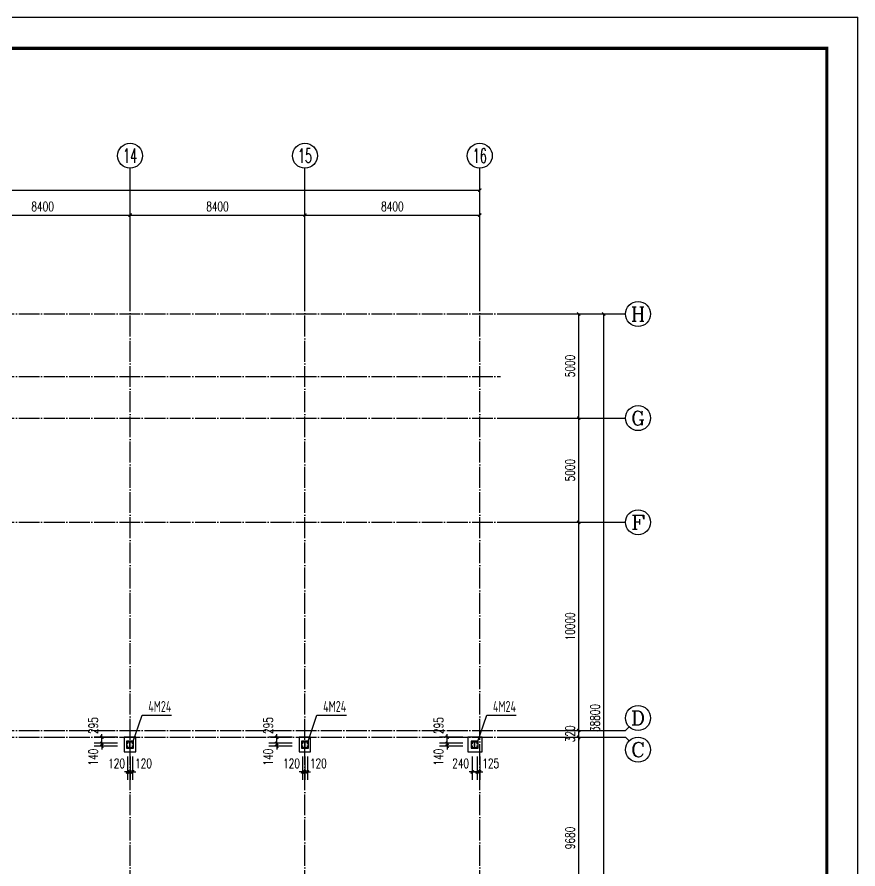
# Model space of a CAD drawing. Extents: x 712773 to 1022356, y -298958 to 209542.
# Drawn here: x 981963 to 1022356, y -9565 to 31342 of the extents above; entities that cross this region are included whole.
import ezdxf
from ezdxf.enums import TextEntityAlignment as Align

# ---------------------------------------------------------------- set-up
doc = ezdxf.new("R2010")
doc.units = 0
doc.header["$LTSCALE"] = 500
doc.header["$MEASUREMENT"] = 0
doc.linetypes.add('DOTE', pattern=[2.42, 2, -0.2, 0.02, -0.2])
doc.layers.get('0').update_dxf_attribs({"linetype": 'CONTINUOUS'})
doc.layers.get('DEFPOINTS').update_dxf_attribs({"linetype": 'CONTINUOUS'})
doc.layers.add('0S-柱-线', color=50, linetype='CONTINUOUS', lineweight=30)
doc.layers.add('10', color=7, linetype='CONTINUOUS', lineweight=18)
for name, color, linetype in [('AXIS', 3, 'CONTINUOUS'), ('AXIS_TEXT', 7, 'CONTINUOUS'), ('DIM_LEAD', 3, 'CONTINUOUS'), ('DOTE', 1, 'DOTE'), ('PUB_DIM', 3, 'CONTINUOUS'), ('PUB_TEXT', 7, 'CONTINUOUS'), ('T-TK', 157, 'CONTINUOUS'), ('照明平面标注层', 111, 'CONTINUOUS'), ('钢架', 7, 'CONTINUOUS')]:
    doc.layers.add(name, color=color, linetype=linetype)
doc.styles.add('_TCH_AXIS', font='COMPLEX', dxfattribs={"bigfont": 'GBCBIG'})
doc.styles.add('_TCH_DIM_T3', font='SIMPLEX', dxfattribs={"width": 0.705882, "bigfont": 'GBCBIG'})
doc.styles.add('COMPLEX', font='COMPLEX')
doc.styles.add('TSSD_Rein', font='tssdeng.shx', dxfattribs={"width": 0.7, "bigfont": 'hztxt.shx'})
doc.dimstyles.new('_TCH_ARCH&&150', dxfattribs={"dimtxt": 446.25, "dimasz": 150, "dimexe": 375, "dimexo": 450, "dimgap": 189.375, "dimtad": 1, "dimdec": 0, "dimzin": 0, "dimdsep": 46, "dimtxsty": '_TCH_DIM_T3', "dimblk": 'ARCHTICK', "dimcen": 0.09, "dimclrt": 7, "dimazin": 2, "dimtfac": 1, "dimtdec": 0, "dimtix": 1, "dimtmove": 2, "dimatfit": 3, "dimfxl": 0, "dimtolj": 1, "dimtzin": 0, "dimarcsym": 0})

# ---------------------------------------------------------------- blocks, each defined once
blk = doc.blocks.new('A1E图框')
at = {"layer": 'T-TK'}
for p in [(34800, -24700), (118900, -84100)]:
    blk.add_line(p, (118900, -24700), dxfattribs=at)
at = {"layer": 'T-TK', "const_width": 100}
blk.add_lwpolyline([(37300, -83100), (117900, -83100), (117900, -25700), (37300, -25700)], close=True, dxfattribs=at)
blk = doc.blocks.new('awtgagwega')
for p, q in [((1003747, -386358), (1003817, -386358)), ((1003747, -386498), (1003817, -386498)), ((1003782, -386323), (1003782, -386393)), ((1003782, -386463), (1003782, -386533)), ((1003987, -386358), (1004057, -386358)), ((1003987, -386498), (1004057, -386498)), ((1004022, -386323), (1004022, -386393)), ((1004022, -386463), (1004022, -386533))]:
    blk.add_line(p, q)
at = {"layer": '10', "color": 1}
for centre in [(1003782, -386358), (1003782, -386498), (1004022, -386358), (1004022, -386498)]:
    blk.add_circle(centre, 13, dxfattribs=at)
at = {"layer": '钢架', "color": 4}
for p, q in [((1003752, -386283), (1004052, -386283)), ((1003752, -386297), (1003752, -386283)), ((1003752, -386297), (1004052, -386297)), ((1004052, -386559), (1003752, -386559)), ((1003752, -386573), (1003752, -386559)), ((1004052, -386573), (1003752, -386573)), ((1003898, -386297), (1003898, -386559)), ((1003906, -386297), (1003906, -386559)), ((1004052, -386283), (1004052, -386297)), ((1004052, -386559), (1004052, -386573))]:
    blk.add_line(p, q, dxfattribs=at)
at = {"layer": '钢架'}
blk.add_lwpolyline([(1003732, -386258), (1004072, -386258), (1004072, -386598), (1003732, -386598)], close=True, dxfattribs=at)
blk = doc.blocks.new('_ArchTick')
at = {"color": 0, "linetype": 'ByBlock', "const_width": 0.4}
blk.add_lwpolyline([(-0.5, -0.5), (0.5, 0.5)], dxfattribs=at)
blk = doc.blocks.new('*D525')
at = {"layer": 'AXIS', "color": 0, "lineweight": -2, "transparency": 16777216}
for p, q in [((1005641, 17083), (1010516, 17083)), ((1010141, -21717), (1010141, 17083)), ((1005641, -21717), (1010516, -21717))]:
    blk.add_line(p, q, dxfattribs=at)
at = {"layer": 'DEFPOINTS', "color": 0, "transparency": 16777216}
for p in [(1005191, 17083), (1010141, 17083), (1005191, -21717)]:
    blk.add_point(p, dxfattribs=at)
at = {"layer": 'AXIS', "color": 0, "lineweight": -2, "transparency": 16777216, "xscale": 150, "yscale": 150, "zscale": 150}
for p, rotation in [((1010141, 17083), 90), ((1010141, -21717), 270)]:
    blk.add_blockref('_ArchTick', p, dxfattribs=dict(at, rotation=rotation))
at = {"layer": 'AXIS', "color": 7, "transparency": 16777216, "insert": (1009729, -2317), "char_height": 446.2, "attachment_point": 5, "rotation": 90, "style": '_TCH_DIM_T3'}
blk.add_mtext('\\A1;38800', dxfattribs=at)
blk = doc.blocks.new('*D527')
at = {"layer": 'AXIS', "color": 0, "lineweight": -2, "transparency": 16777216}
for p, q in [((1005641, -3237), (1009316, -3237)), ((1008941, -12917), (1008941, -3237)), ((1005641, -12917), (1009316, -12917))]:
    blk.add_line(p, q, dxfattribs=at)
at = {"layer": 'DEFPOINTS', "color": 0, "transparency": 16777216}
for p in [(1005191, -3237), (1008941, -3237), (1005191, -12917)]:
    blk.add_point(p, dxfattribs=at)
at = {"layer": 'AXIS', "color": 0, "lineweight": -2, "transparency": 16777216, "xscale": 150, "yscale": 150, "zscale": 150}
for p, rotation in [((1008941, -3237), 90), ((1008941, -12917), 270)]:
    blk.add_blockref('_ArchTick', p, dxfattribs=dict(at, rotation=rotation))
at = {"layer": 'AXIS', "color": 7, "transparency": 16777216, "insert": (1008529, -8077), "char_height": 446.2, "attachment_point": 5, "rotation": 90, "style": '_TCH_DIM_T3'}
blk.add_mtext('\\A1;9680', dxfattribs=at)
blk = doc.blocks.new('*D528')
at = {"layer": 'AXIS', "color": 0, "lineweight": -2, "transparency": 16777216}
for p, q in [((1008941, -2917), (1008941, -2767)), ((1005641, -2917), (1009316, -2917)), ((1005641, -3237), (1009316, -3237)), ((1008941, -3237), (1008941, -2917)), ((1008941, -3237), (1008941, -3387))]:
    blk.add_line(p, q, dxfattribs=at)
at = {"layer": 'DEFPOINTS', "color": 0, "transparency": 16777216}
for p in [(1005191, -2917), (1005191, -3237), (1008941, -2917)]:
    blk.add_point(p, dxfattribs=at)
at = {"layer": 'AXIS', "color": 0, "lineweight": -2, "transparency": 16777216, "xscale": 150, "yscale": 150, "zscale": 150}
for p, rotation in [((1008941, -2917), 270), ((1008941, -3237), 90)]:
    blk.add_blockref('_ArchTick', p, dxfattribs=dict(at, rotation=rotation))
at = {"layer": 'AXIS', "color": 7, "transparency": 16777216, "insert": (1008529, -3077), "char_height": 446.2, "attachment_point": 5, "rotation": 90, "style": '_TCH_DIM_T3'}
blk.add_mtext('\\A1;320', dxfattribs=at)
blk = doc.blocks.new('*D529')
at = {"layer": 'AXIS', "color": 0, "lineweight": -2, "transparency": 16777216}
for p, q in [((1005641, 7083), (1009316, 7083)), ((1008941, -2917), (1008941, 7083)), ((1005641, -2917), (1009316, -2917))]:
    blk.add_line(p, q, dxfattribs=at)
at = {"layer": 'DEFPOINTS', "color": 0, "transparency": 16777216}
for p in [(1005191, 7083), (1008941, 7083), (1005191, -2917)]:
    blk.add_point(p, dxfattribs=at)
at = {"layer": 'AXIS', "color": 0, "lineweight": -2, "transparency": 16777216, "xscale": 150, "yscale": 150, "zscale": 150}
for p, rotation in [((1008941, 7083), 90), ((1008941, -2917), 270)]:
    blk.add_blockref('_ArchTick', p, dxfattribs=dict(at, rotation=rotation))
at = {"layer": 'AXIS', "color": 7, "transparency": 16777216, "insert": (1008529, 2083), "char_height": 446.2, "attachment_point": 5, "rotation": 90, "style": '_TCH_DIM_T3'}
blk.add_mtext('\\A1;10000', dxfattribs=at)
blk = doc.blocks.new('*D530')
at = {"layer": 'AXIS', "color": 0, "lineweight": -2, "transparency": 16777216}
for p, q in [((1005641, 12083), (1009316, 12083)), ((1008941, 7083), (1008941, 12083)), ((1005641, 7083), (1009316, 7083))]:
    blk.add_line(p, q, dxfattribs=at)
at = {"layer": 'DEFPOINTS', "color": 0, "transparency": 16777216}
for p in [(1005191, 12083), (1008941, 12083), (1005191, 7083)]:
    blk.add_point(p, dxfattribs=at)
at = {"layer": 'AXIS', "color": 0, "lineweight": -2, "transparency": 16777216, "xscale": 150, "yscale": 150, "zscale": 150}
for p, rotation in [((1008941, 12083), 90), ((1008941, 7083), 270)]:
    blk.add_blockref('_ArchTick', p, dxfattribs=dict(at, rotation=rotation))
at = {"layer": 'AXIS', "color": 7, "transparency": 16777216, "insert": (1008529, 9583), "char_height": 446.2, "attachment_point": 5, "rotation": 90, "style": '_TCH_DIM_T3'}
blk.add_mtext('\\A1;5000', dxfattribs=at)
blk = doc.blocks.new('*D531')
at = {"layer": 'AXIS', "color": 0, "lineweight": -2, "transparency": 16777216}
for p, q in [((1005641, 17083), (1009316, 17083)), ((1008941, 12083), (1008941, 17083)), ((1005641, 12083), (1009316, 12083))]:
    blk.add_line(p, q, dxfattribs=at)
at = {"layer": 'DEFPOINTS', "color": 0, "transparency": 16777216}
for p in [(1005191, 17083), (1008941, 17083), (1005191, 12083)]:
    blk.add_point(p, dxfattribs=at)
at = {"layer": 'AXIS', "color": 0, "lineweight": -2, "transparency": 16777216, "xscale": 150, "yscale": 150, "zscale": 150}
for p, rotation in [((1008941, 17083), 90), ((1008941, 12083), 270)]:
    blk.add_blockref('_ArchTick', p, dxfattribs=dict(at, rotation=rotation))
at = {"layer": 'AXIS', "color": 7, "transparency": 16777216, "insert": (1008529, 14583), "char_height": 446.2, "attachment_point": 5, "rotation": 90, "style": '_TCH_DIM_T3'}
blk.add_mtext('\\A1;5000', dxfattribs=at)
blk = doc.blocks.new('*D543')
at = {"layer": 'AXIS', "color": 0, "lineweight": -2, "transparency": 16777216}
for p, q in [((928591, 18533), (928591, 23408)), ((1004191, 18533), (1004191, 23408)), ((928591, 23033), (1004191, 23033))]:
    blk.add_line(p, q, dxfattribs=at)
at = {"layer": 'DEFPOINTS', "color": 0, "transparency": 16777216}
for p in [(1004191, 23033), (928591, 18083), (1004191, 18083)]:
    blk.add_point(p, dxfattribs=at)
at = {"layer": 'AXIS', "color": 0, "lineweight": -2, "transparency": 16777216, "xscale": 150, "yscale": 150, "zscale": 150, "rotation": 180}
blk.add_blockref('_ArchTick', (928591, 23033), dxfattribs=at)
at = {"layer": 'AXIS', "color": 0, "lineweight": -2, "transparency": 16777216, "xscale": 150, "yscale": 150, "zscale": 150}
blk.add_blockref('_ArchTick', (1004191, 23033), dxfattribs=at)
at = {"layer": 'AXIS', "color": 7, "transparency": 16777216, "insert": (966391, 23445), "char_height": 446.2, "attachment_point": 5, "style": '_TCH_DIM_T3'}
blk.add_mtext('\\A1;75600', dxfattribs=at)
blk = doc.blocks.new('*D551')
at = {"layer": 'AXIS', "color": 0, "lineweight": -2, "transparency": 16777216}
for p, q in [((978991, 18533), (978991, 22208)), ((987391, 18533), (987391, 22208)), ((978991, 21833), (987391, 21833))]:
    blk.add_line(p, q, dxfattribs=at)
at = {"layer": 'DEFPOINTS', "color": 0, "transparency": 16777216}
for p in [(987391, 21833), (978991, 18083), (987391, 18083)]:
    blk.add_point(p, dxfattribs=at)
at = {"layer": 'AXIS', "color": 0, "lineweight": -2, "transparency": 16777216, "xscale": 150, "yscale": 150, "zscale": 150, "rotation": 180}
blk.add_blockref('_ArchTick', (978991, 21833), dxfattribs=at)
at = {"layer": 'AXIS', "color": 0, "lineweight": -2, "transparency": 16777216, "xscale": 150, "yscale": 150, "zscale": 150}
blk.add_blockref('_ArchTick', (987391, 21833), dxfattribs=at)
at = {"layer": 'AXIS', "color": 7, "transparency": 16777216, "insert": (983191, 22245), "char_height": 446.2, "attachment_point": 5, "style": '_TCH_DIM_T3'}
blk.add_mtext('\\A1;8400', dxfattribs=at)
blk = doc.blocks.new('*D552')
at = {"layer": 'AXIS', "color": 0, "lineweight": -2, "transparency": 16777216}
for p, q in [((987391, 18533), (987391, 22208)), ((995791, 18533), (995791, 22208)), ((987391, 21833), (995791, 21833))]:
    blk.add_line(p, q, dxfattribs=at)
at = {"layer": 'DEFPOINTS', "color": 0, "transparency": 16777216}
for p in [(995791, 21833), (987391, 18083), (995791, 18083)]:
    blk.add_point(p, dxfattribs=at)
at = {"layer": 'AXIS', "color": 0, "lineweight": -2, "transparency": 16777216, "xscale": 150, "yscale": 150, "zscale": 150, "rotation": 180}
blk.add_blockref('_ArchTick', (987391, 21833), dxfattribs=at)
at = {"layer": 'AXIS', "color": 0, "lineweight": -2, "transparency": 16777216, "xscale": 150, "yscale": 150, "zscale": 150}
blk.add_blockref('_ArchTick', (995791, 21833), dxfattribs=at)
at = {"layer": 'AXIS', "color": 7, "transparency": 16777216, "insert": (991591, 22245), "char_height": 446.2, "attachment_point": 5, "style": '_TCH_DIM_T3'}
blk.add_mtext('\\A1;8400', dxfattribs=at)
blk = doc.blocks.new('*D553')
at = {"layer": 'AXIS', "color": 0, "lineweight": -2, "transparency": 16777216}
for p, q in [((995791, 18533), (995791, 22208)), ((1004191, 18533), (1004191, 22208)), ((995791, 21833), (1004191, 21833))]:
    blk.add_line(p, q, dxfattribs=at)
at = {"layer": 'DEFPOINTS', "color": 0, "transparency": 16777216}
for p in [(1004191, 21833), (995791, 18083), (1004191, 18083)]:
    blk.add_point(p, dxfattribs=at)
at = {"layer": 'AXIS', "color": 0, "lineweight": -2, "transparency": 16777216, "xscale": 150, "yscale": 150, "zscale": 150, "rotation": 180}
blk.add_blockref('_ArchTick', (995791, 21833), dxfattribs=at)
at = {"layer": 'AXIS', "color": 0, "lineweight": -2, "transparency": 16777216, "xscale": 150, "yscale": 150, "zscale": 150}
blk.add_blockref('_ArchTick', (1004191, 21833), dxfattribs=at)
at = {"layer": 'AXIS', "color": 7, "transparency": 16777216, "insert": (999991, 22245), "char_height": 446.2, "attachment_point": 5, "style": '_TCH_DIM_T3'}
blk.add_mtext('\\A1;8400', dxfattribs=at)
blk = doc.blocks.new('*D798')
at = {"layer": 'DEFPOINTS', "color": 0, "transparency": 16777216}
for p in [(987271, -3707), (987391, -3707), (987391, -4907)]:
    blk.add_point(p, dxfattribs=at)
at = {"layer": 'PUB_DIM', "color": 0, "lineweight": -2, "transparency": 16777216}
for p, q in [((987271, -4157), (987271, -5282)), ((987391, -4157), (987391, -5282)), ((987271, -4907), (987121, -4907)), ((987271, -4907), (987391, -4907)), ((987391, -4907), (987541, -4907))]:
    blk.add_line(p, q, dxfattribs=at)
at = {"layer": 'PUB_DIM', "color": 0, "lineweight": -2, "transparency": 16777216, "xscale": 150, "yscale": 150, "zscale": 150}
blk.add_blockref('_ArchTick', (987271, -4907), dxfattribs=at)
at = {"layer": 'PUB_DIM', "color": 0, "lineweight": -2, "transparency": 16777216, "xscale": 150, "yscale": 150, "zscale": 150, "rotation": 180}
blk.add_blockref('_ArchTick', (987391, -4907), dxfattribs=at)
at = {"layer": 'PUB_DIM', "color": 7, "transparency": 16777216, "insert": (986746, -4495), "char_height": 446.2, "attachment_point": 5, "style": '_TCH_DIM_T3'}
blk.add_mtext('\\A1;120', dxfattribs=at)
blk = doc.blocks.new('*D799')
at = {"layer": 'DEFPOINTS', "color": 0, "transparency": 16777216}
for p in [(987391, -3707), (987511, -3707), (987511, -4907)]:
    blk.add_point(p, dxfattribs=at)
at = {"layer": 'PUB_DIM', "color": 0, "lineweight": -2, "transparency": 16777216}
for p, q in [((987391, -4157), (987391, -5282)), ((987511, -4157), (987511, -5282)), ((987391, -4907), (987241, -4907)), ((987391, -4907), (987511, -4907)), ((987511, -4907), (987661, -4907))]:
    blk.add_line(p, q, dxfattribs=at)
at = {"layer": 'PUB_DIM', "color": 0, "lineweight": -2, "transparency": 16777216, "xscale": 150, "yscale": 150, "zscale": 150}
blk.add_blockref('_ArchTick', (987391, -4907), dxfattribs=at)
at = {"layer": 'PUB_DIM', "color": 0, "lineweight": -2, "transparency": 16777216, "xscale": 150, "yscale": 150, "zscale": 150, "rotation": 180}
blk.add_blockref('_ArchTick', (987511, -4907), dxfattribs=at)
at = {"layer": 'PUB_DIM', "color": 7, "transparency": 16777216, "insert": (988036, -4495), "char_height": 446.2, "attachment_point": 5, "style": '_TCH_DIM_T3'}
blk.add_mtext('\\A1;120', dxfattribs=at)
blk = doc.blocks.new('*D800')
at = {"layer": 'DEFPOINTS', "color": 0, "transparency": 16777216}
for p in [(986036, -3532), (987236, -3532), (987236, -3672)]:
    blk.add_point(p, dxfattribs=at)
at = {"layer": 'PUB_DIM', "color": 0, "lineweight": -2, "transparency": 16777216}
for p, q in [((986786, -3532), (985661, -3532)), ((986786, -3672), (985661, -3672)), ((986036, -3532), (986036, -3382)), ((986036, -3672), (986036, -3532)), ((986036, -3672), (986036, -3822))]:
    blk.add_line(p, q, dxfattribs=at)
at = {"layer": 'PUB_DIM', "color": 0, "lineweight": -2, "transparency": 16777216, "xscale": 150, "yscale": 150, "zscale": 150}
for p, rotation in [((986036, -3532), 270), ((986036, -3672), 90)]:
    blk.add_blockref('_ArchTick', p, dxfattribs=dict(at, rotation=rotation))
at = {"layer": 'PUB_DIM', "color": 7, "transparency": 16777216, "insert": (985624, -4197), "char_height": 446.2, "attachment_point": 5, "rotation": 90, "style": '_TCH_DIM_T3'}
blk.add_mtext('\\A1;140', dxfattribs=at)
blk = doc.blocks.new('*D801')
at = {"layer": 'DEFPOINTS', "color": 0, "transparency": 16777216}
for p in [(986036, -3237), (987236, -3237), (987236, -3532)]:
    blk.add_point(p, dxfattribs=at)
at = {"layer": 'PUB_DIM', "color": 0, "lineweight": -2, "transparency": 16777216}
for p, q in [((986786, -3237), (985661, -3237)), ((986036, -3237), (986036, -3087)), ((986036, -3532), (986036, -3237)), ((986786, -3532), (985661, -3532)), ((986036, -3532), (986036, -3682))]:
    blk.add_line(p, q, dxfattribs=at)
at = {"layer": 'PUB_DIM', "color": 0, "lineweight": -2, "transparency": 16777216, "xscale": 150, "yscale": 150, "zscale": 150}
for p, rotation in [((986036, -3237), 270), ((986036, -3532), 90)]:
    blk.add_blockref('_ArchTick', p, dxfattribs=dict(at, rotation=rotation))
at = {"layer": 'PUB_DIM', "color": 7, "transparency": 16777216, "insert": (985624, -2682), "char_height": 446.2, "attachment_point": 5, "rotation": 90, "style": '_TCH_DIM_T3'}
blk.add_mtext('\\A1;295', dxfattribs=at)
blk = doc.blocks.new('*D802')
at = {"layer": 'DEFPOINTS', "color": 0, "transparency": 16777216}
for p in [(995671, -3707), (995791, -3707), (995791, -4907)]:
    blk.add_point(p, dxfattribs=at)
at = {"layer": 'PUB_DIM', "color": 0, "lineweight": -2, "transparency": 16777216}
for p, q in [((995671, -4157), (995671, -5282)), ((995791, -4157), (995791, -5282)), ((995671, -4907), (995521, -4907)), ((995671, -4907), (995791, -4907)), ((995791, -4907), (995941, -4907))]:
    blk.add_line(p, q, dxfattribs=at)
at = {"layer": 'PUB_DIM', "color": 0, "lineweight": -2, "transparency": 16777216, "xscale": 150, "yscale": 150, "zscale": 150}
blk.add_blockref('_ArchTick', (995671, -4907), dxfattribs=at)
at = {"layer": 'PUB_DIM', "color": 0, "lineweight": -2, "transparency": 16777216, "xscale": 150, "yscale": 150, "zscale": 150, "rotation": 180}
blk.add_blockref('_ArchTick', (995791, -4907), dxfattribs=at)
at = {"layer": 'PUB_DIM', "color": 7, "transparency": 16777216, "insert": (995146, -4495), "char_height": 446.2, "attachment_point": 5, "style": '_TCH_DIM_T3'}
blk.add_mtext('\\A1;120', dxfattribs=at)
blk = doc.blocks.new('*D803')
at = {"layer": 'DEFPOINTS', "color": 0, "transparency": 16777216}
for p in [(995791, -3707), (995911, -3707), (995911, -4907)]:
    blk.add_point(p, dxfattribs=at)
at = {"layer": 'PUB_DIM', "color": 0, "lineweight": -2, "transparency": 16777216}
for p, q in [((995791, -4157), (995791, -5282)), ((995911, -4157), (995911, -5282)), ((995791, -4907), (995641, -4907)), ((995791, -4907), (995911, -4907)), ((995911, -4907), (996061, -4907))]:
    blk.add_line(p, q, dxfattribs=at)
at = {"layer": 'PUB_DIM', "color": 0, "lineweight": -2, "transparency": 16777216, "xscale": 150, "yscale": 150, "zscale": 150}
blk.add_blockref('_ArchTick', (995791, -4907), dxfattribs=at)
at = {"layer": 'PUB_DIM', "color": 0, "lineweight": -2, "transparency": 16777216, "xscale": 150, "yscale": 150, "zscale": 150, "rotation": 180}
blk.add_blockref('_ArchTick', (995911, -4907), dxfattribs=at)
at = {"layer": 'PUB_DIM', "color": 7, "transparency": 16777216, "insert": (996436, -4495), "char_height": 446.2, "attachment_point": 5, "style": '_TCH_DIM_T3'}
blk.add_mtext('\\A1;120', dxfattribs=at)
blk = doc.blocks.new('*D804')
at = {"layer": 'DEFPOINTS', "color": 0, "transparency": 16777216}
for p in [(994436, -3532), (995636, -3532), (995636, -3672)]:
    blk.add_point(p, dxfattribs=at)
at = {"layer": 'PUB_DIM', "color": 0, "lineweight": -2, "transparency": 16777216}
for p, q in [((995186, -3532), (994061, -3532)), ((995186, -3672), (994061, -3672)), ((994436, -3532), (994436, -3382)), ((994436, -3672), (994436, -3532)), ((994436, -3672), (994436, -3822))]:
    blk.add_line(p, q, dxfattribs=at)
at = {"layer": 'PUB_DIM', "color": 0, "lineweight": -2, "transparency": 16777216, "xscale": 150, "yscale": 150, "zscale": 150}
for p, rotation in [((994436, -3532), 270), ((994436, -3672), 90)]:
    blk.add_blockref('_ArchTick', p, dxfattribs=dict(at, rotation=rotation))
at = {"layer": 'PUB_DIM', "color": 7, "transparency": 16777216, "insert": (994024, -4197), "char_height": 446.2, "attachment_point": 5, "rotation": 90, "style": '_TCH_DIM_T3'}
blk.add_mtext('\\A1;140', dxfattribs=at)
blk = doc.blocks.new('*D805')
at = {"layer": 'DEFPOINTS', "color": 0, "transparency": 16777216}
for p in [(994436, -3237), (995636, -3237), (995636, -3532)]:
    blk.add_point(p, dxfattribs=at)
at = {"layer": 'PUB_DIM', "color": 0, "lineweight": -2, "transparency": 16777216}
for p, q in [((995186, -3237), (994061, -3237)), ((994436, -3237), (994436, -3087)), ((994436, -3532), (994436, -3237)), ((995186, -3532), (994061, -3532)), ((994436, -3532), (994436, -3682))]:
    blk.add_line(p, q, dxfattribs=at)
at = {"layer": 'PUB_DIM', "color": 0, "lineweight": -2, "transparency": 16777216, "xscale": 150, "yscale": 150, "zscale": 150}
for p, rotation in [((994436, -3237), 270), ((994436, -3532), 90)]:
    blk.add_blockref('_ArchTick', p, dxfattribs=dict(at, rotation=rotation))
at = {"layer": 'PUB_DIM', "color": 7, "transparency": 16777216, "insert": (994024, -2682), "char_height": 446.2, "attachment_point": 5, "rotation": 90, "style": '_TCH_DIM_T3'}
blk.add_mtext('\\A1;295', dxfattribs=at)
blk = doc.blocks.new('*D806')
at = {"layer": 'DEFPOINTS', "color": 0, "transparency": 16777216}
for p in [(1002626, -3532), (1003826, -3532), (1003826, -3672)]:
    blk.add_point(p, dxfattribs=at)
at = {"layer": 'PUB_DIM', "color": 0, "lineweight": -2, "transparency": 16777216}
for p, q in [((1003376, -3532), (1002251, -3532)), ((1003376, -3672), (1002251, -3672)), ((1002626, -3532), (1002626, -3382)), ((1002626, -3672), (1002626, -3532)), ((1002626, -3672), (1002626, -3822))]:
    blk.add_line(p, q, dxfattribs=at)
at = {"layer": 'PUB_DIM', "color": 0, "lineweight": -2, "transparency": 16777216, "xscale": 150, "yscale": 150, "zscale": 150}
for p, rotation in [((1002626, -3532), 270), ((1002626, -3672), 90)]:
    blk.add_blockref('_ArchTick', p, dxfattribs=dict(at, rotation=rotation))
at = {"layer": 'PUB_DIM', "color": 7, "transparency": 16777216, "insert": (1002214, -4197), "char_height": 446.2, "attachment_point": 5, "rotation": 90, "style": '_TCH_DIM_T3'}
blk.add_mtext('\\A1;140', dxfattribs=at)
blk = doc.blocks.new('*D807')
at = {"layer": 'DEFPOINTS', "color": 0, "transparency": 16777216}
for p in [(1002626, -3237), (1003826, -3237), (1003826, -3532)]:
    blk.add_point(p, dxfattribs=at)
at = {"layer": 'PUB_DIM', "color": 0, "lineweight": -2, "transparency": 16777216}
for p, q in [((1003376, -3237), (1002251, -3237)), ((1002626, -3237), (1002626, -3087)), ((1002626, -3532), (1002626, -3237)), ((1003376, -3532), (1002251, -3532)), ((1002626, -3532), (1002626, -3682))]:
    blk.add_line(p, q, dxfattribs=at)
at = {"layer": 'PUB_DIM', "color": 0, "lineweight": -2, "transparency": 16777216, "xscale": 150, "yscale": 150, "zscale": 150}
for p, rotation in [((1002626, -3237), 270), ((1002626, -3532), 90)]:
    blk.add_blockref('_ArchTick', p, dxfattribs=dict(at, rotation=rotation))
at = {"layer": 'PUB_DIM', "color": 7, "transparency": 16777216, "insert": (1002214, -2682), "char_height": 446.2, "attachment_point": 5, "rotation": 90, "style": '_TCH_DIM_T3'}
blk.add_mtext('\\A1;295', dxfattribs=at)
blk = doc.blocks.new('*D808')
at = {"layer": 'DEFPOINTS', "color": 0, "transparency": 16777216}
for p in [(1003826, -3707), (1004066, -3707), (1004066, -4907)]:
    blk.add_point(p, dxfattribs=at)
at = {"layer": 'PUB_DIM', "color": 0, "lineweight": -2, "transparency": 16777216}
for p, q in [((1003826, -4157), (1003826, -5282)), ((1004066, -4157), (1004066, -5282)), ((1003826, -4907), (1003676, -4907)), ((1003826, -4907), (1004066, -4907)), ((1004066, -4907), (1004216, -4907))]:
    blk.add_line(p, q, dxfattribs=at)
at = {"layer": 'PUB_DIM', "color": 0, "lineweight": -2, "transparency": 16777216, "xscale": 150, "yscale": 150, "zscale": 150}
blk.add_blockref('_ArchTick', (1003826, -4907), dxfattribs=at)
at = {"layer": 'PUB_DIM', "color": 0, "lineweight": -2, "transparency": 16777216, "xscale": 150, "yscale": 150, "zscale": 150, "rotation": 180}
blk.add_blockref('_ArchTick', (1004066, -4907), dxfattribs=at)
at = {"layer": 'PUB_DIM', "color": 7, "transparency": 16777216, "insert": (1003271, -4495), "char_height": 446.2, "attachment_point": 5, "style": '_TCH_DIM_T3'}
blk.add_mtext('\\A1;240', dxfattribs=at)
blk = doc.blocks.new('*D809')
at = {"layer": 'DEFPOINTS', "color": 0, "transparency": 16777216}
for p in [(1004066, -3707), (1004191, -3707), (1004191, -4907)]:
    blk.add_point(p, dxfattribs=at)
at = {"layer": 'PUB_DIM', "color": 0, "lineweight": -2, "transparency": 16777216}
for p, q in [((1004066, -4157), (1004066, -5282)), ((1004191, -4157), (1004191, -5282)), ((1004066, -4907), (1003916, -4907)), ((1004066, -4907), (1004191, -4907)), ((1004191, -4907), (1004341, -4907))]:
    blk.add_line(p, q, dxfattribs=at)
at = {"layer": 'PUB_DIM', "color": 0, "lineweight": -2, "transparency": 16777216, "xscale": 150, "yscale": 150, "zscale": 150}
blk.add_blockref('_ArchTick', (1004066, -4907), dxfattribs=at)
at = {"layer": 'PUB_DIM', "color": 0, "lineweight": -2, "transparency": 16777216, "xscale": 150, "yscale": 150, "zscale": 150, "rotation": 180}
blk.add_blockref('_ArchTick', (1004191, -4907), dxfattribs=at)
at = {"layer": 'PUB_DIM', "color": 7, "transparency": 16777216, "insert": (1004716, -4495), "char_height": 446.2, "attachment_point": 5, "style": '_TCH_DIM_T3'}
blk.add_mtext('\\A1;125', dxfattribs=at)
blk = doc.blocks.new('_AXISO')
blk.add_circle((0, 0), 0.5)
at = {"layer": 'AXIS_TEXT', "style": 'COMPLEX', "width": 1.302083}
blk.add_attdef('A', text='', height=0.56, dxfattribs=at).set_placement((-0.25, -0.28), (0.25, -0.28), align=Align.FIT)

msp = doc.modelspace()

# ---------------------------------------------------------------- linework, layer by layer
at = {"layer": '0S-柱-线'}
for points in [[(987666.1, -3937), (987666.1, -3237), (987116.1, -3237), (987116.1, -3937)], [(996066.1, -3937), (996066.1, -3237), (995516.1, -3237), (995516.1, -3937)], [(1004311.1, -3937), (1004311.1, -3237), (1003611.1, -3237), (1003611.1, -3937)]]:
    msp.add_lwpolyline(points, close=True, dxfattribs=at)
at = {"layer": 'AXIS'}
for p, q in [((987391.1, 18083), (987391.1, 24083)), ((995791.1, 18083), (995791.1, 24083)), ((1004191.1, 18083), (1004191.1, 24083)), ((1005191.1, 17083), (1011191.1, 17083)), ((1005191.1, 12083), (1011191.1, 12083)), ((1005191.1, 7083), (1011191.1, 7083)), ((1011366.8, -2741.3), (1011191.1, -2917)), ((1005191.1, -2917), (1011191.1, -2917)), ((1005191.1, -3237), (1011191.1, -3237)), ((1011366.8, -3412.8), (1011191.1, -3237))]:
    msp.add_line(p, q, dxfattribs=at)
at = {"layer": 'DIM_LEAD'}
for p, q in [((987511.1, -3532), (987968.9, -2181.6)), ((987968.9, -2181.6), (989384.1, -2181.6)), ((995911.1, -3532), (996368.9, -2181.6)), ((996368.9, -2181.6), (997784.1, -2181.6)), ((1004066.1, -3532), (1004523.9, -2181.6)), ((1004523.9, -2181.6), (1005939.1, -2181.6))]:
    msp.add_line(p, q, dxfattribs=at)
at = {"layer": 'DOTE'}
for p, q in [((987391.1, -22717), (987391.1, 18083)), ((995791.1, -22717), (995791.1, 18083)), ((1004191.1, -22717), (1004191.1, 18083)), ((927591.1, 17083), (1005191.1, 17083)), ((927591.1, 14083), (1005191.1, 14083)), ((927591.1, 12083), (1005191.1, 12083)), ((927591.1, 7083), (1005191.1, 7083)), ((927591.1, -2917), (1005191.1, -2917)), ((927591.1, -3237), (1005191.1, -3237))]:
    msp.add_line(p, q, dxfattribs=at)

# ---------------------------------------------------------------- block references
at = {"layer": 'AXIS'}
ref = msp.add_blockref('_AXISO', (987391.1, 24683), dxfattribs=dict(at, xscale=1200, yscale=1200, zscale=1200))
ref.add_attrib('A', '14', dxfattribs={"layer": 'AXIS_TEXT', "height": 678.82, "style": '_TCH_AXIS', "width": 0.846774}).set_placement((987051.7, 24343.6), (987730.5, 24343.6), align=Align.FIT)
ref = msp.add_blockref('_AXISO', (995791.1, 24683), dxfattribs=dict(at, xscale=1200, yscale=1200, zscale=1200))
ref.add_attrib('A', '15', dxfattribs={"layer": 'AXIS_TEXT', "height": 678.82, "style": '_TCH_AXIS', "width": 0.905172}).set_placement((995451.7, 24343.6), (996130.5, 24343.6), align=Align.FIT)
ref = msp.add_blockref('_AXISO', (1004191.1, 24683), dxfattribs=dict(at, xscale=1200, yscale=1200, zscale=1200))
ref.add_attrib('A', '16', dxfattribs={"layer": 'AXIS_TEXT', "height": 678.82, "style": '_TCH_AXIS', "width": 0.905172}).set_placement((1003851.7, 24343.6), (1004530.5, 24343.6), align=Align.FIT)
ref = msp.add_blockref('_AXISO', (1011791.1, 17083), dxfattribs=dict(at, xscale=1200, yscale=1200, zscale=1200))
ref.add_attrib('A', 'H', dxfattribs={"layer": 'AXIS_TEXT', "height": 678.8, "style": '_TCH_AXIS', "width": 1.3125}).set_placement((1011451.7, 16743.6), (1012130.5, 16743.6), align=Align.FIT)
ref = msp.add_blockref('_AXISO', (1011791.1, 12083), dxfattribs=dict(at, xscale=1200, yscale=1200, zscale=1200))
ref.add_attrib('A', 'G', dxfattribs={"layer": 'AXIS_TEXT', "height": 678.8, "style": '_TCH_AXIS', "width": 1.458333}).set_placement((1011451.7, 11743.6), (1012130.5, 11743.6), align=Align.FIT)
ref = msp.add_blockref('_AXISO', (1011791.1, 7083), dxfattribs=dict(at, xscale=1200, yscale=1200, zscale=1200))
ref.add_attrib('A', 'F', dxfattribs={"layer": 'AXIS_TEXT', "height": 678.8, "style": '_TCH_AXIS', "width": 1.640625}).set_placement((1011451.7, 6743.6), (1012130.5, 6743.6), align=Align.FIT)
ref = msp.add_blockref('_AXISO', (1011791.1, -2317), dxfattribs=dict(at, xscale=1200, yscale=1200, zscale=1200))
ref.add_attrib('A', 'D', dxfattribs={"layer": 'AXIS_TEXT', "height": 678.8, "style": '_TCH_AXIS', "width": 1.544118}).set_placement((1011451.7, -2656.4), (1012130.5, -2656.4), align=Align.FIT)
ref = msp.add_blockref('_AXISO', (1011791.1, -3837), dxfattribs=dict(at, xscale=1200, yscale=1200, zscale=1200))
ref.add_attrib('A', 'C', dxfattribs={"layer": 'AXIS_TEXT', "height": 678.8, "style": '_TCH_AXIS', "width": 1.75}).set_placement((1011451.7, -4176.4), (1012130.5, -4176.4), align=Align.FIT)
at = {"layer": '照明平面标注层', "xscale": 1.5, "yscale": 1.5, "zscale": 1.5}
msp.add_blockref('A1E图框', (844005.8, 68392.5), dxfattribs=at)
at = {"layer": '钢架', "xscale": -1, "rotation": 180}
for p in [(-16511.1, -390030.4), (-8111.1, -390030.4), (43.9, -390030.4)]:
    msp.add_blockref('awtgagwega', p, dxfattribs=at)

# ---------------------------------------------------------------- texts
at = {"layer": 'PUB_TEXT', "style": 'TSSD_Rein', "width": 0.7}
for p in [(988267.5, -2024.1), (996667.5, -2024.1), (1004822.5, -2024.1)]:
    msp.add_text('4M24', height=525, dxfattribs=at).set_placement(p)

# ---------------------------------------------------------------- dimensions: what is measured, and where the dimension line sits
at = {"layer": 'AXIS'}
for p1, p2, distance, picture, middle in [((928591.1, 18083), (1004191.1, 18083), 4950, '*D543', (966391.1, 23445.5)), ((978991.1, 18083), (987391.1, 18083), 3750, '*D551', (983191.1, 22245.5)), ((987391.1, 18083), (995791.1, 18083), 3750, '*D552', (991591.1, 22245.5)), ((995791.1, 18083), (1004191.1, 18083), 3750, '*D553', (999991.1, 22245.5)), ((1005191.1, -21717), (1005191.1, 17083), -4950, '*D525', (1009728.6, -2317)), ((1005191.1, 12083), (1005191.1, 17083), -3750, '*D531', (1008528.6, 14583)), ((1005191.1, 7083), (1005191.1, 12083), -3750, '*D530', (1008528.6, 9583)), ((1005191.1, -2917), (1005191.1, 7083), -3750, '*D529', (1008528.6, 2083)), ((1005191.1, -3237), (1005191.1, -2917), -3750, '*D528', (1008528.6, -3077)), ((1005191.1, -12917), (1005191.1, -3237), -3750, '*D527', (1008528.6, -8077))]:
    dim = msp.add_aligned_dim(p1=p1, p2=p2, distance=distance, dimstyle='_TCH_ARCH&&150', dxfattribs=at)
    dim.commit()
    dim.dimension.update_dxf_attribs({"geometry": picture, "text_midpoint": middle})
at = {"layer": 'PUB_DIM'}
for base, p1, p2, angle, picture, middle in [((986036.1, -3237), (987236.1, -3532), (987236.1, -3237), 90, '*D801', (985623.6, -2682)), ((994436.1, -3237), (995636.1, -3532), (995636.1, -3237), 90, '*D805', (994023.6, -2682)), ((1002626.1, -3237), (1003826.1, -3532), (1003826.1, -3237), 90, '*D807', (1002213.6, -2682)), ((986036.1, -3532), (987236.1, -3672), (987236.1, -3532), 90, '*D800', (985623.6, -4197)), ((994436.1, -3532), (995636.1, -3672), (995636.1, -3532), 90, '*D804', (994023.6, -4197)), ((1002626.1, -3532), (1003826.1, -3672), (1003826.1, -3532), 90, '*D806', (1002213.6, -4197)), ((987391.1, -4907), (987271.1, -3707), (987391.1, -3707), 360, '*D798', (986746.1, -4494.5)), ((987511.1, -4907), (987391.1, -3707), (987511.1, -3707), 0, '*D799', (988036.1, -4494.5)), ((995791.1, -4907), (995671.1, -3707), (995791.1, -3707), 360, '*D802', (995146.1, -4494.5)), ((995911.1, -4907), (995791.1, -3707), (995911.1, -3707), 0, '*D803', (996436.1, -4494.5)), ((1004066.1, -4907), (1003826.1, -3707), (1004066.1, -3707), 360, '*D808', (1003271.1, -4494.5)), ((1004191.1, -4907), (1004066.1, -3707), (1004191.1, -3707), 0, '*D809', (1004716.1, -4494.5))]:
    dim = msp.add_linear_dim(base=base, p1=p1, p2=p2, angle=angle, dimstyle='_TCH_ARCH&&150', dxfattribs=at)
    dim.commit()
    dim.dimension.update_dxf_attribs({"geometry": picture, "text_midpoint": middle, "dimtype": 129})

doc.saveas('drawing.dxf')
